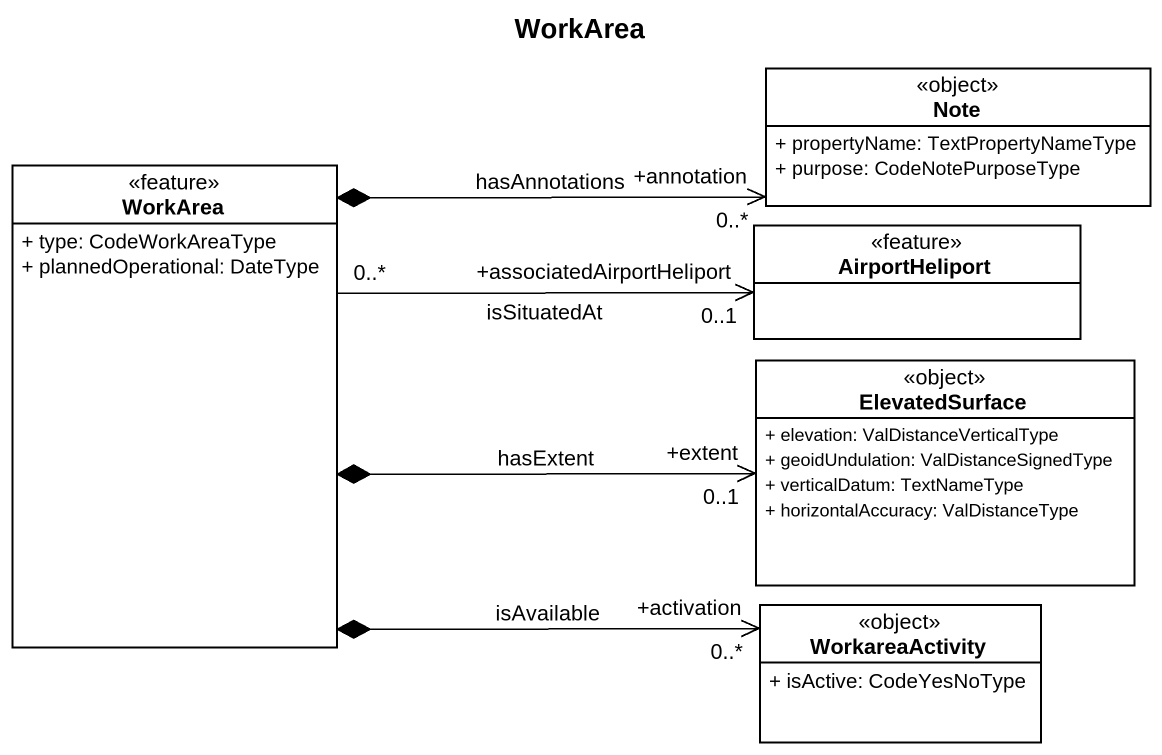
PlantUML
@startuml
title WorkArea
hide circle
hide empty members
skinparam classAttributeIconSize 0
class "Note" as Note_ <<object>> #FFFFFF {
  + propertyName: TextPropertyNameType
  + purpose: CodeNotePurposeType
}
class WorkArea <<feature>> {
  + type: CodeWorkAreaType
  + plannedOperational: DateType
}
class AirportHeliport <<feature>>
class ElevatedSurface <<object>> #FFFFFF {
  + elevation: ValDistanceVerticalType
  + geoidUndulation: ValDistanceSignedType
  + verticalDatum: TextNameType
  + horizontalAccuracy: ValDistanceType
}
class WorkareaActivity <<object>> #FFFFFF {
  + isActive: CodeYesNoType
}
WorkArea *-right-> "+annotation\n0..*" Note_ : hasAnnotations
WorkArea "0..*" -right-> "+associatedAirportHeliport\n0..1" AirportHeliport : isSituatedAt
WorkArea *-right-> "+extent\n0..1" ElevatedSurface : hasExtent
WorkArea *-right-> "+activation\n0..*" WorkareaActivity : isAvailable
@enduml
